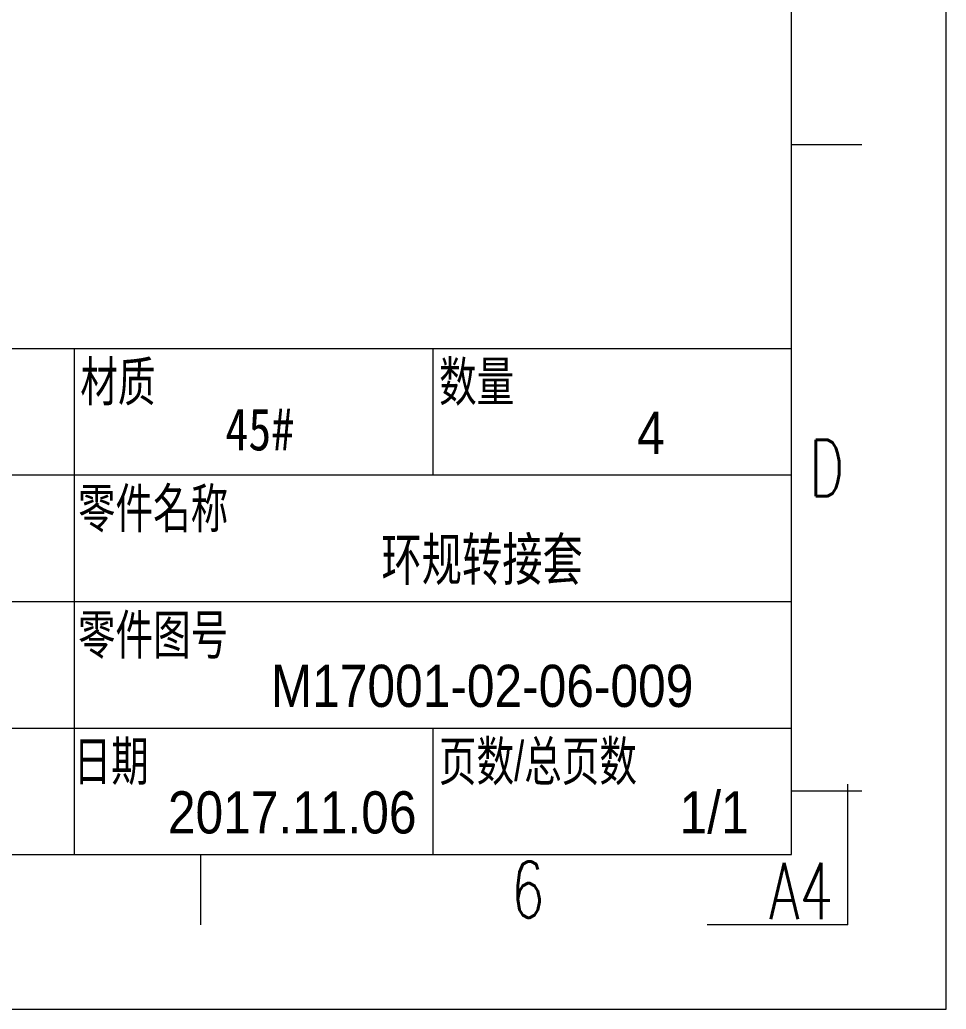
# Model space of a CAD drawing. Header units: millimetres. Extents: x 120948 to 121542, y -62642 to -62222.
# Drawn here: x 121410.1 to 121541.8, y -62642.3 to -62501.6 of the extents above; entities that cross this region are included whole.
import ezdxf
from ezdxf.enums import TextEntityAlignment as Align

# ---------------------------------------------------------------- set-up
doc = ezdxf.new("R2010")
doc.units = ezdxf.units.MM
doc.header["$LTSCALE"] = 10
doc.layers.add('THICK', color=7, linetype='Continuous', lineweight=0)
doc.styles.add('PC_TEXTSTYLE', font='isocp.shx', dxfattribs={"width": 0.8, "bigfont": 'hzfs.shx'})
doc.styles.add('粗體窄形字', font='PMingLiU.ttf', dxfattribs={"width": 0.7})
doc.styles.add('繁體窄細字', font='simplex.shx', dxfattribs={"width": 0.7, "bigfont": 'ae.shx'})

# ---------------------------------------------------------------- blocks, each defined once
blk = doc.blocks.new('A4横向')
at = {"color": 0, "linetype": 'ByBlock'}
for p, q in [((-11, 11), (-11, 199)), ((-191, 47), (-11, 47)), ((-278, 11), (-11, 11))]:
    blk.add_line(p, q, dxfattribs=at)
at = {"color": 6}
for p, q in [((-11, 61.5), (-6, 61.5)), ((-6, 15.5), (-11, 15.5)), ((-53, 6), (-53, 11))]:
    blk.add_line(p, q, dxfattribs=at)
at = {"color": 8}
for p, q in [((-62, 47), (-62, 11)), ((-36.5, 47), (-36.5, 38)), ((-188.5, 38), (-11, 38)), ((-140, 29), (-11, 29)), ((-191, 20), (-11, 20)), ((-36.5, 20), (-36.5, 11)), ((-7, 6), (-7, 16)), ((-7, 6), (-17, 6))]:
    blk.add_line(p, q, dxfattribs=at)
at = {"color": 1}
blk.add_lwpolyline([(-297, 0), (0, 0), (0, 210), (-297, 210)], close=True, dxfattribs=at)
at = {"color": 200, "style": '粗體窄形字', "width": 0.7}
for s, p in [('材质', (-61.568, 43.247)), ('数量', (-36.057, 43.247)), ('零件名称', (-61.739, 34.23)), ('零件图号', (-61.739, 25.238)), ('日期', (-62.047, 16.255)), ('页数/总页数', (-36.068, 16.247))]:
    blk.add_text(s, height=2.8, dxfattribs=at).set_placement(p)
at = {"color": 6, "style": '繁體窄細字', "width": 0.7}
for s, p in [('D', (-8.5, 38.5)), ('6', (-29.75, 8.5))]:
    blk.add_text(s, height=4, dxfattribs=at).set_placement(p, align=Align.MIDDLE)
blk.add_text('A4', height=4, dxfattribs=at).set_placement((-12.6, 6.4))

msp = doc.modelspace()

# ---------------------------------------------------------------- block references
at = {"layer": 'THICK', "lineweight": 100, "xscale": 2, "yscale": 2, "zscale": 2}
msp.add_blockref('A4横向', (121541.84451, -62642.30406), dxfattribs=at)

# ---------------------------------------------------------------- texts
at = {"color": 2, "linetype": 'ByBlock', "style": '粗體窄形字', "flags": 4}
for tag, text, width, p in [('4', '', 0.9, (121499.84451, -62563.30406)), ('环规转接套', '', 0.7, (121475.84451, -62581.30406)), ('M17001-02-06-009', '', 0.9, (121475.84451, -62599.30406)), ('2017.11.06', '', 0.9, (121448.84451, -62617.30406)), ('1/1', '1/1', 0.9, (121508.84451, -62617.30406))]:
    msp.add_attdef(tag, text=text, height=6, dxfattribs=dict(at, width=width)).set_placement(p, align=Align.CENTER)
at = {"layer": 'THICK', "insert": (121439.33509, -62556.8132), "char_height": 6, "attachment_point": 1, "style": 'PC_TEXTSTYLE'}
msp.add_mtext_dynamic_manual_height_columns('\\A1;{\\fSimSun|b0|i0|c134|p2;\\C2;45#}', width=261.4657219, gutter_width=25, heights=[0], dxfattribs=at)

doc.saveas('drawing.dxf')
